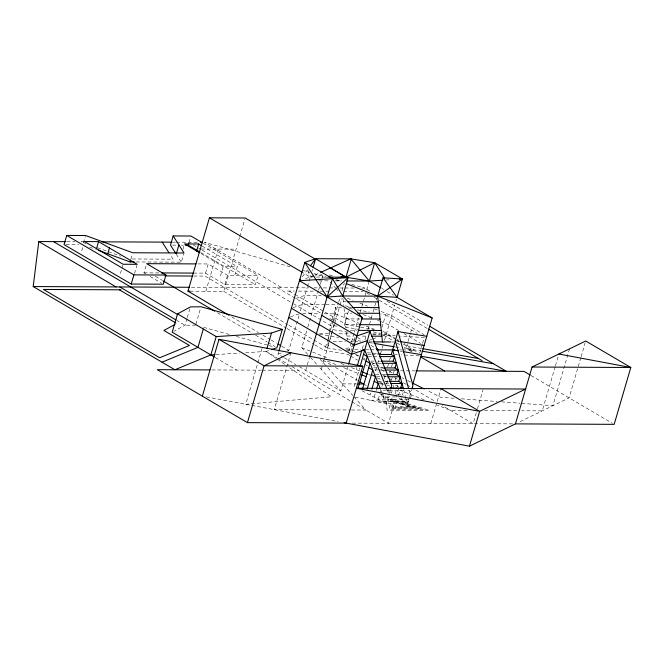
<?xml version="1.0" encoding="UTF-8"?>
<svg xmlns="http://www.w3.org/2000/svg" width="664" height="664" viewBox="0 0 664 664"><rect width="100%" height="100%" fill="white"/><g stroke="black" fill="none" stroke-linecap="round" stroke-linejoin="round"><path stroke-width="0.5" stroke-dasharray="3.32 2.49" d="M328.248 341.819L327.427 347.961L341.62 350.31M328.381 340.798L329.477 332.614M329.61 331.593L330.431 325.46L331.842 320.629M341.562 307.681L335.793 307.117L332.788 329.618L347.994 332.133M83.456 242.866L85.332 236.45M81.78 250.735L83.124 246.145M120.425 273.427L121.769 268.845M122.035 267.924L122.84 265.177M130.891 259.176L132.493 253.673M134.535 273.493L136.95 265.243M145.715 273.883L143.955 272.846L146.636 263.674M182.949 249.44L184.019 245.771M136.236 261.956L181.347 262.172L183.762 253.914M189.057 242.443L190.668 236.94M186.999 318.488L185.024 325.244L173.91 331.294M187.281 317.517L189.829 308.835M205.533 273.136L208.214 263.965L227.536 275.311L258.08 275.452L255.399 284.624L224.855 284.482L205.533 273.136L194.245 273.087M195.938 324.165L200.735 307.756M205.857 291.264L218.19 249.075M220.523 275.801L223.204 266.629L237.314 266.696L234.624 275.867M224.855 284.482L227.536 275.311M189.962 291.189L223.735 291.347L239.488 237.471M239.779 236.492L244.9 218.954M262.064 348.401L245.73 404.285L331.394 396.757L288.217 366.769M245.647 352.717L266.115 351.422L266.679 349.496M283.345 357.257L277.984 354.111L278.565 352.127M287.014 351.024L288.823 350.409L299.547 313.723M300.352 310.976L307.175 287.661M307.457 286.69L310.843 275.112M311.972 271.252L312.536 269.318M290.89 352.767L274.265 409.63L350.492 409.987M307.83 354.435L301.78 347.72L307.581 327.892M307.872 326.896L318.305 291.206M318.596 290.209L320.048 285.254M320.338 284.267L323.235 274.348L315.259 276.008M305.672 370.371L309.441 357.481M332.124 319.666L335.793 307.117M349.654 355.464L347.861 354.41L324.538 350.55L327.734 339.644M328.024 338.657L330.34 330.722M330.63 329.734L332.946 321.799M333.237 320.803L338.374 303.249M338.657 302.286L340.632 295.522M342.043 290.699L344.301 282.972M328.838 343.13L327.427 347.961L288.334 325.003M329.966 339.271L332.224 331.543M321.285 369.35L323.891 360.428M324.181 359.44L329.112 342.582M329.402 341.595L331.718 333.66M332.008 332.672L334.623 323.75M334.913 322.754L339.835 305.905M340.126 304.909L342.159 297.97M348.401 311.333L343.886 326.779L358.029 329.278M348.716 351.488L351.289 342.707M351.571 341.728L354.136 332.946M354.427 331.975L358.419 318.313M360.129 312.462L361.274 308.561M361.847 306.594L369.026 282.026M350.75 351.82L355.829 334.44M299.423 366.702L340.781 390.988L347.745 367.2M356.244 369.516L356.825 367.532M362.328 348.7L363.781 343.736M364.943 339.777L366.387 334.814M367.839 329.859L372.77 313.001M373.06 312.014L374.504 307.058M374.795 306.062L376.247 301.107M376.538 300.111L377.409 297.14M354.277 386.473L359.68 367.989M381.949 327.402L385.618 314.852L380.563 313.964M376.463 367.723L375.592 370.695L378.223 372.247M377.625 363.756L379.36 357.805M380.522 353.846L384.29 340.956M384.58 339.96L394.789 305.05M395.918 301.19L396.483 299.257M370.13 395.022L370.703 393.063M374.197 397.163L375.807 391.66M376.081 390.747L376.612 388.913M381.908 386.597L382.763 383.684M384.182 378.82L385.601 373.957M387.593 367.142L388.448 364.229M389.585 360.336L390.44 357.423M378.272 399.305L380.953 390.133L403.837 390.241L402.492 394.823L405.704 396.964L404.359 401.546L382.339 401.446L383.684 396.856L396.69 396.923M386.548 383.825L387.701 379.891M389.71 373.01L390.283 371.051M391.436 367.117L392.299 364.171M388.324 390.872L390 385.137M391.395 380.364L392.233 377.492M393.354 373.674L394.192 370.811M355.149 397.163L386.415 403.579L389.096 394.416M389.361 393.495L390.432 389.826M393.785 385.286L391.528 393.005L385.917 389.27M395.196 380.455L396.043 377.559M410.535 332.88L406.019 348.326L421.275 351.015M410.817 331.909L411.381 329.983M395.022 394.159L396.458 389.245M396.748 388.266L397.611 385.311M398.682 388.448L388.49 423.292L351.712 401.695M398.483 395.445L400.093 389.942M406.509 399.612L407.613 403.579L401.156 399.413L401.687 397.578M422.287 344.301L418.901 355.887L401.346 354.842M422.57 343.338L424.263 337.544L400.508 336.125M361.988 390.747L386.415 403.579L407.572 403.679L409.447 397.263M409.713 396.342L411.589 389.926M430.803 423.491L436.92 402.583M437.211 401.587L440.996 388.639M476.32 412.734L473.117 423.69L442.573 405.745M477.491 408.75L483.019 389.834M555.162 366.76L542.264 410.875L521.655 410.784M555.453 365.781L558.889 354.012M569.529 348.857L552.904 405.712L520.999 403.314M580.842 357.672L569.089 397.869L518.211 422.536M581.124 356.692L585.142 342.964M407.572 403.679L409.663 399.296L370.28 400.267M410.078 398.417L411.755 394.906M302.336 276.805L307.54 269.717M314.047 275.352L304.859 278.888M314.993 274.929L319.699 272.813M345.587 348.974L352.376 346.483M368.86 340.424L371.774 339.354M372.745 338.997L375.65 337.934M383.41 335.079L386.323 334.017L395.686 339.512M410.767 350.982L413.564 350.011L404.451 348.484M295.887 298.468L304.917 295.38L321.243 295.447M293.197 307.639L302.236 304.552L324.779 304.66M290.517 316.811L298.651 314.031M276.315 358.51L266.115 351.422L269.725 350.194M277.984 354.111L281.602 352.874M314.263 276.216L310.279 277.037L303.141 272.846M215.966 354.593L239.505 353.107M385.867 280.017L391.038 279.693M378.347 401.927L408.617 401.488M195.656 325.128L185.024 325.244L176.989 320.521M66.757 241.671L74.949 241.713M84.179 241.754L81.091 241.737L85.93 243.505M172.408 242.161L175.47 242.177M176.491 242.186L198.594 242.285M66.051 244.626L78.95 244.684M172.457 245.116L177.396 245.141M181.347 245.157L183.314 245.165M201.308 249L236.069 249.158M132.335 258.985L173.063 259.176L169.926 254.254M197.947 263.915L208.214 263.965M143.955 272.846L159.352 272.921M193.722 276.033L205.052 276.091L287.446 324.48M312.337 277.046L310.279 277.037L306.859 267.891M316.454 277.062L325.717 277.104L324.48 275.726M318.878 280.831L329.112 280.872L335.245 287.67M334.855 280.897L341.686 280.922M191.415 287.28L308.735 287.827M313.914 287.852L319.093 287.877M323.243 287.894L328.423 287.919M329.452 287.927L335.669 287.952M339.81 287.977L343.96 287.993M344.989 287.993L354.319 288.043M361.565 288.076L364.677 288.093L371.79 292.268M287.487 291.039L294.335 291.073M298.443 291.089L313.84 291.164M319.998 291.189L331.286 291.247M343.603 291.297L363.108 291.388M343.329 301.713L346.417 301.722M325.8 304.66L338.092 304.718M348.044 307.449L351.123 307.465M344.525 313.159L351.721 313.192M302.61 313.74L319.965 313.806M324.04 313.823L335.27 313.864L359.349 323.368M345.122 318.878L360.544 318.952M345.712 324.605L358.054 324.654M350.426 330.34L356.593 330.373M319.484 333.702L331.826 333.76M339.022 333.793L351.364 333.851M372.952 333.95L386.323 334.017L382.464 332.49M346.907 336.05L353.074 336.075M362.328 336.117L366.445 336.133M333.112 341.703L345.446 341.761M350.584 341.786L353.671 341.794M354.7 341.802L359.838 341.827M369.093 341.869L372.18 341.885M391.718 341.977L393.769 341.985M346.633 349.704L350.625 349.721M354.609 349.737L360.585 349.77M365.573 349.787L369.582 349.812M370.587 349.812L375.6 349.837M399.612 349.945L401.604 349.961M402.6 349.961L413.564 350.011M367.756 354.393L370.827 354.402M371.848 354.41L377.99 354.435M368.312 356.518L372.338 356.535M373.351 356.535L378.38 356.56M371.002 361.116L374.023 361.133M378.048 361.15L380.065 361.158M372.056 363.241L377.127 363.266M378.14 363.274L381.178 363.283M373.757 367.839L378.82 367.864M379.833 367.873L383.883 367.889M374.803 369.972L377.857 369.981M378.878 369.989L383.966 370.014M211.924 369.939L261.35 370.163M262.38 370.172L298.319 370.338M382.954 370.728L384.713 370.736M400.55 370.811L414.909 370.877M375.5 374.562L381.609 374.596M382.63 374.596L385.684 374.612M376.521 376.687L382.671 376.72M383.692 376.72L386.772 376.737M378.256 381.285L381.327 381.302M385.427 381.319L388.506 381.335M379.252 383.41L384.414 383.435M385.452 383.443L389.577 383.46M342.342 383.867L356.443 383.933M380.63 384.041L383.651 384.058M383.593 394.74L379.609 394.715L383.684 396.856M397.52 394.806L402.492 394.823M351.522 409.987L365.947 410.053L354.144 396.956M467.058 410.526L450.574 410.452L437.319 405.14M484.571 410.609L517.538 410.759M352.368 423.126L515.438 423.881M372.628 334.465L379.858 334.897M380.895 334.955L395.346 335.818M367.267 352.808L376.563 353.364M377.592 353.422L380.688 353.605M395.146 354.468L397.213 354.593M454.11 398.276L440.73 397.271L426.919 390.291M461.314 398.815L497.336 401.529M501.453 401.836L519.97 403.231M337.154 326.115L330.431 325.46L293.754 303.913M329.17 275.087L333.129 275.585M396.308 340.906L399.288 341.396M400.309 351.173L402.235 351.488M346.525 350.16L355.165 351.571M345.147 305.888L350.185 306.718M319.442 334.199L338.665 337.428M346.766 338.789L360.934 341.171M369.035 342.533L373.077 343.213M395.346 346.948L400.409 347.803M349.247 308.445L352.277 308.976M357.332 309.864L369.45 312.005M359.589 326.987L346.459 324.671L296.36 295.248M360.602 327.161L373.732 329.477M373.185 331.95L380.256 333.195M421.748 348.525L408.584 346.21L404.144 343.603M206.388 396.914L250.826 405.239M251.839 405.43L338.067 421.582M203.582 327.335L229.362 334.498M236.301 336.424L268.032 345.247M269.02 345.521L273.975 346.898M290.068 266.762L204.52 242.31L281.802 287.703M302.004 270.173L309.963 272.447M313.939 273.585L327.867 277.569M335.826 279.843L340.798 281.262M351.746 284.391L364.677 288.093M385.718 397.014L429.417 410.352L387.104 410.153L385.718 397.014L381.277 394.399M97.542 247.747L120.624 256.179M89.607 247.141L95.342 249.241M347.372 298.186L353.157 300.468M359.896 303.124L367.599 306.17M374.347 308.826L377.235 309.972M381.086 311.491L391.685 315.674L424.163 334.747M363.067 314.595L371.716 318.006M377.476 320.289L379.393 321.044M380.356 321.426L389.004 324.845L398.657 330.514M366.088 326.032L374.762 329.452M336.797 279.776L341.545 281.677M301.78 347.72L328.531 358.427M340.956 363.399L345.728 365.308M351.463 367.607L360.062 371.043M368.661 374.488L370.57 375.251M377.26 377.932L383.95 380.605M384.904 380.987L389.685 382.904M395.412 385.195L399.238 386.73M407.837 390.166L410.701 391.32L408.949 390.283M327.335 361.116L337.843 365.324M343.578 367.615L359.813 374.114M378.928 381.767L383.701 383.676M386.523 384.813L390.266 386.307M399.612 390.05L425.01 400.218M356.236 354.593L358.975 355.979M363.548 358.286L365.374 359.207M370.861 361.98L375.434 364.287M376.347 364.752L383.667 368.445M389.162 371.217L393.76 373.55M402.052 377.733L403.895 378.663M407.58 380.522L411.265 382.381M531.076 375.542L612.407 423.308M381.841 288.4L383.626 289.446M387.203 291.554L393.47 295.231M386.913 301.149L427.84 325.186M366.81 292.965L369.491 294.542M373.957 297.165L378.422 299.788M379.31 300.311L427.533 328.63M385.618 314.852L417.39 333.511M403.919 333.602L420.602 343.396M382.821 331.079L396.151 338.906M397.039 339.428L398.815 340.474M396.532 340.009L399.944 342.01M403.347 344.01L417.93 352.576M383.809 335.278L393.578 341.022M397.13 343.105L399.794 344.674M404.235 347.28L412.029 351.854M289.205 291.048L295.472 294.725M203.3 243.281L258.08 275.452M277.303 287.686L320.803 313.225M329.684 318.438L334.116 321.052M202.18 246.062L237.314 266.696M357.323 337.353L362.428 340.35M370.944 345.346L374.347 347.347M193.174 244.85L197.615 247.456M198.503 247.979L201.167 249.539M202.055 250.062L292.857 303.39M200.619 252.453L255.399 284.624M201.25 253.731L223.204 266.629M355.215 354.443L358.801 356.543M363.266 359.174L365.059 360.228M372.213 364.428L375.791 366.528M381.161 369.682L384.73 371.774M394.516 377.526L397.188 379.094M403.413 382.754L406.086 384.315M406.974 384.838L410.535 386.929M415.871 390.067L435.451 401.562M350.55 355.987L357.705 360.187M364.86 364.395L367.541 365.972M382.613 374.82L387.884 377.916M388.755 378.43L391.395 379.974M223.735 291.347L286.184 328.024M287.072 328.547L313.84 344.267M314.728 344.79L324.538 350.55M407.613 403.579L401.288 399.504M323.127 360.253L331.9 365.407M335.411 367.466L357.356 380.356M363.498 383.966L367.051 386.05M231.703 316.861L258.479 332.589M262.944 335.212L270.082 339.404M270.978 339.926L276.332 343.072M281.685 346.218L288.823 350.409M155.459 276.365L162.481 280.498M217.427 312.769L251.191 332.589M255.632 335.204L267.177 341.985M268.065 342.508L275.178 346.683M150.105 276.456L161.518 283.163M284.242 357.78L295.853 364.602M266.115 351.422L276.846 357.73M277.743 358.253L288.475 364.561M292.052 366.661L350.816 401.172M215.285 357.531L236.608 370.047M398.749 397.811L401.156 399.413M277.162 359.099L284.814 364.411M335.926 288.425L337.968 290.699M320.123 359.216L327.07 366.918M327.759 367.69L352.758 395.42M310.52 357.415L316.579 364.129M319.94 367.864L340.781 390.988M176.226 254.121L181.347 262.172M387.145 389.61L388.706 393.453M380.953 390.133L386.415 403.579M403.729 389.668L405.397 395.636M409.148 390.532L410.252 394.507M343.039 298.85L343.728 305.523M344.027 308.387L346.01 327.46M346.508 332.232L347.305 339.86M409.148 406.766L395.379 406.7L394.931 402.425L409.148 406.766M413.083 407.455L393.777 407.372L393.146 401.371L413.083 407.455M415.913 407.962L392.623 407.854L391.86 400.616L415.913 407.962M419.075 408.518L391.328 408.393L390.424 399.778L419.075 408.518M423.483 409.298L389.527 409.14L388.415 398.599L423.483 409.298"/><path stroke-width="1" d="M214.937 354.659L210.845 354.916L174.898 369.765L33.2 286.549L38.778 241.538L65.728 241.663M360.253 366.047L369.939 331.444L356.875 335.967L321.766 315.35M202.42 242.767L190.933 236.019L173.171 235.936L184.028 253.001L132.767 252.76L85.598 235.529L66.749 235.446L64.059 244.609L131.215 284.051L163.278 284.2L165.958 275.029L146.636 263.674L195.897 263.907M96.421 248.967L98.571 241.63L137.216 264.322L123.106 264.255L84.461 241.563L98.571 241.63M107.767 253.781L109.643 247.357M98.206 250.286L130.086 261.931L130.617 260.097M131.215 284.051L133.896 274.879L165.958 275.029M173.171 235.936L170.49 245.107L175.703 253.299M176.491 253.2L178.906 244.95M185.289 245.174L188.252 245.19L188.792 243.356M271.534 349.571L276.954 347.72L282.316 329.377L201.018 306.785L190.394 306.901L177.562 313.881L172.2 332.224L214.397 357.008M196.519 251.332L198.669 243.995L201.3 245.547M229.03 315.292L187.978 291.181L209.434 217.817L245.19 217.983L315.666 259.367M203.325 329.012L197.963 347.355L162.016 362.195M210.845 354.916L216.207 336.582L271.476 333.079L282.316 329.377M202.354 396.159L218.979 339.296L362.801 366.237L346.176 423.101L247.44 422.636L157.268 369.682L209.865 369.923M266.961 348.525L271.476 333.079M247.44 422.636L264.064 365.781L290.89 352.767M278.855 351.14L304.801 262.404L315.641 258.703L350.799 258.86L374.679 262.703L402.409 278.988L397.047 297.331L432.156 317.948L412.734 384.373M313.101 267.384L315.641 258.703L345.994 277.187L369.317 281.046L382.763 280.208M309.731 356.493L332.49 278.664L348.102 277.643L342.74 295.986L362.237 317.624L348.608 364.221M328.381 277.112L345.994 277.187L351.364 258.844M384.746 278.282L374.679 262.703L369.317 281.046L346.807 280.947M357.398 365.549L361.747 350.683M382.464 341.935L377.7 296.152L383.062 277.809L402.409 278.988L377.7 296.152L342.74 295.986L327.128 297.007L304.801 262.404L332.49 278.664L342.74 295.986M362.544 388.838L370.031 363.233L365.964 361.091M367.192 389.021L372.761 369.956L368.694 367.823M371.857 389.129L375.492 376.687L371.425 374.546M390.299 388.058L400.624 388.108L401.969 383.518L398.757 381.385L400.101 376.795L396.889 374.662L398.234 370.08L395.022 367.939L396.366 363.357L393.163 361.224L394.499 356.634L391.295 354.501L397.993 331.577L426.794 336.291M390.706 388.913L391.777 385.244L369.939 331.444M411.863 389.004L412.933 385.336L397.993 331.577M344.151 422.719L469.448 446.183L479.64 411.34L525.631 389.038L356.361 388.249L479.64 411.34L440.996 388.639M515.438 423.881L532.063 367.026L585.714 341.005L630.8 367.482L614.175 424.346L515.438 423.881L469.448 446.183M362.237 317.624L299.439 280.739L300.601 279.171M310.437 265.783L315.641 258.703M327.128 297.007L348.102 277.643M175.014 324.422L163.9 330.473L189.456 345.479L159.758 357.747L43.459 289.446L120.964 289.803M341.047 276.564L345.994 277.187L374.679 262.703M320.646 272.389L350.799 258.86L369.317 281.046L380.945 287.877M380.563 389.17L364.577 349.787L351.513 354.31L288.716 317.425M299.439 280.739L332.49 278.664M399.305 279.179L402.409 278.988M101.625 241.837L171.387 242.161M200.57 242.294L202.545 242.302M198.669 243.995L184.559 243.937L199.49 252.702M130.086 261.931L134.186 261.948M161.402 272.929L193.216 273.078M164.88 275.9L192.693 276.033M33.2 286.549L189.348 287.271M187.978 291.181L189.962 291.189M347.446 301.73L378.289 301.871M352.152 307.474L378.887 307.598M357.888 313.217L379.484 313.317M361.573 318.952L380.082 319.044M359.083 324.663L380.671 324.762M358.651 330.382L381.269 330.489M371.583 336.158L381.866 336.208M373.209 341.885L390.689 341.968M362.577 349.779L364.577 349.787M376.596 349.837L394.623 349.928M379.011 354.443L391.295 354.501M379.393 356.568L394.499 356.634M381.07 361.166L393.163 361.224M382.19 363.291L396.366 363.357M362.801 366.237L264.064 365.781L218.979 339.296M532.063 367.026L630.8 367.482L558.889 354.012M383.883 367.889L395.022 367.939M384.987 370.014L398.234 370.08M415.938 370.885L524.004 371.392L530.187 375.019M386.705 374.612L396.889 374.662M387.801 376.737L400.101 376.795M389.536 381.343L398.757 381.385M390.615 383.468L401.969 383.518M358.46 383.941L363.498 383.966L359.988 381.9M377.7 296.152L397.047 297.331L383.062 277.809M400.276 341.562L424.113 345.463M398.392 350.858L392.632 349.911L403.455 388.672M403.189 351.646L421.433 354.634M374.089 343.379L394.333 346.782M422.76 348.708L478.429 358.518M422.287 351.19L493.493 363.739M420.934 356.244L506.375 371.309L429.616 326.231M330.157 277.12L333.95 278.639M346.301 283.586L432.156 317.948M361.971 371.815L367.707 374.106M401.147 387.494L404.011 388.639M361.731 374.886L366.503 376.795M413.099 383.311L424.155 388.897M374.156 381.269L378.223 383.41L376.878 387.992L378.513 388.847M329.942 267.75L345.994 277.187M428.421 329.153L482.114 360.685M209.434 217.817L302.244 272.323M420.677 356.933L444.664 371.018M376.048 348.351L378.604 349.853M188.252 245.19L199.739 251.938M291.396 308.254L354.194 345.139L367.258 340.615L386.755 388.647M363.664 354.368L367.3 356.51L357.921 388.606L356.46 387.751M412.311 387.975L414.095 389.021M278.116 344.118L280.789 345.695M163.361 281.013L214.762 311.2M66.749 235.446L133.896 274.879M177.562 313.881L216.207 336.582M53.444 241.613L177.869 314.686M119.827 286.948L176.093 319.998M38.778 241.538L116.067 286.931M119.362 289.803L175.844 322.97M162.199 242.119L168.88 252.611M395.312 340.748L408.592 388.54"/></g></svg>
